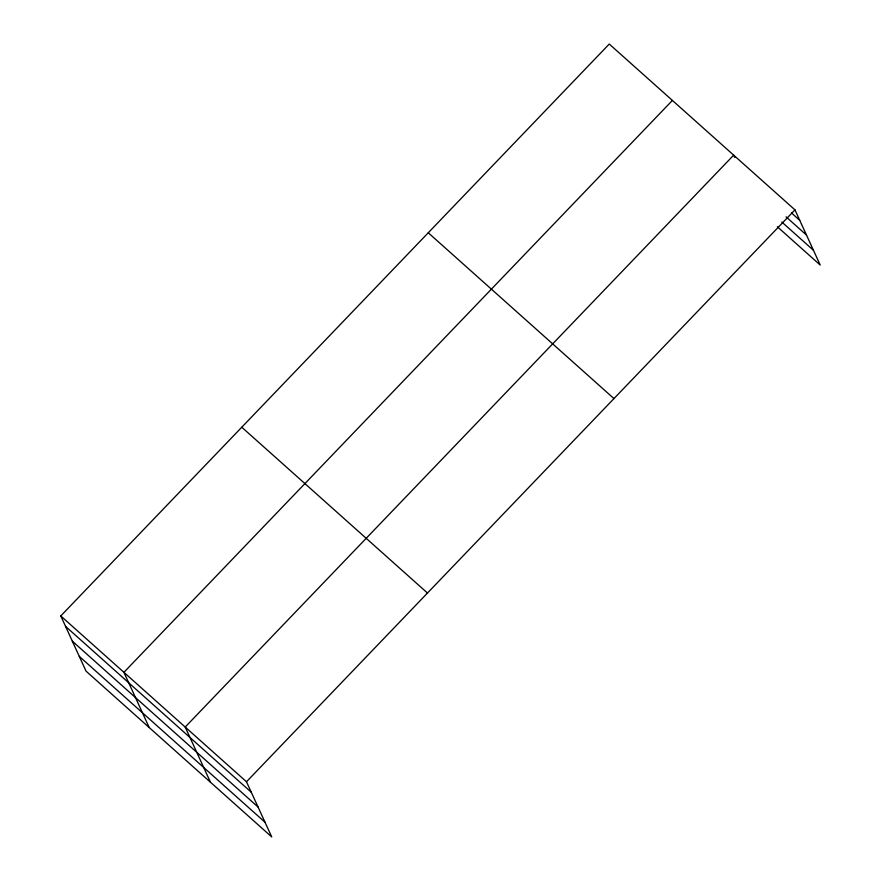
<?xml version="1.0" encoding="UTF-8"?>
<svg xmlns="http://www.w3.org/2000/svg" width="881" height="881" viewBox="0 0 881 881"><rect width="100%" height="100%" fill="white"/><g stroke="black" fill="none" stroke-linecap="round" stroke-linejoin="round"><path stroke-width="1.32" d="M60.778 615.951L246.482 781.766L271.744 836.95L86.041 671.135L60.778 615.951L609.256 44.05L794.959 209.865L820.222 265.049L777.328 226.747M672.39 100.423L123.913 672.335L149.186 727.508M246.482 781.766L794.959 209.865M791.567 213.015L799.739 220.316M786.072 216.836L806.5 235.073M781.799 222.012L813.46 250.281M428.254 232.782L613.958 398.586M241.779 427.23L427.472 593.034M65.568 626.402L251.261 792.217M72.319 641.17L258.023 806.985M79.29 656.378L264.983 822.193M734.743 157.468L733.675 155.144L185.197 727.045L210.46 782.229"/></g></svg>
